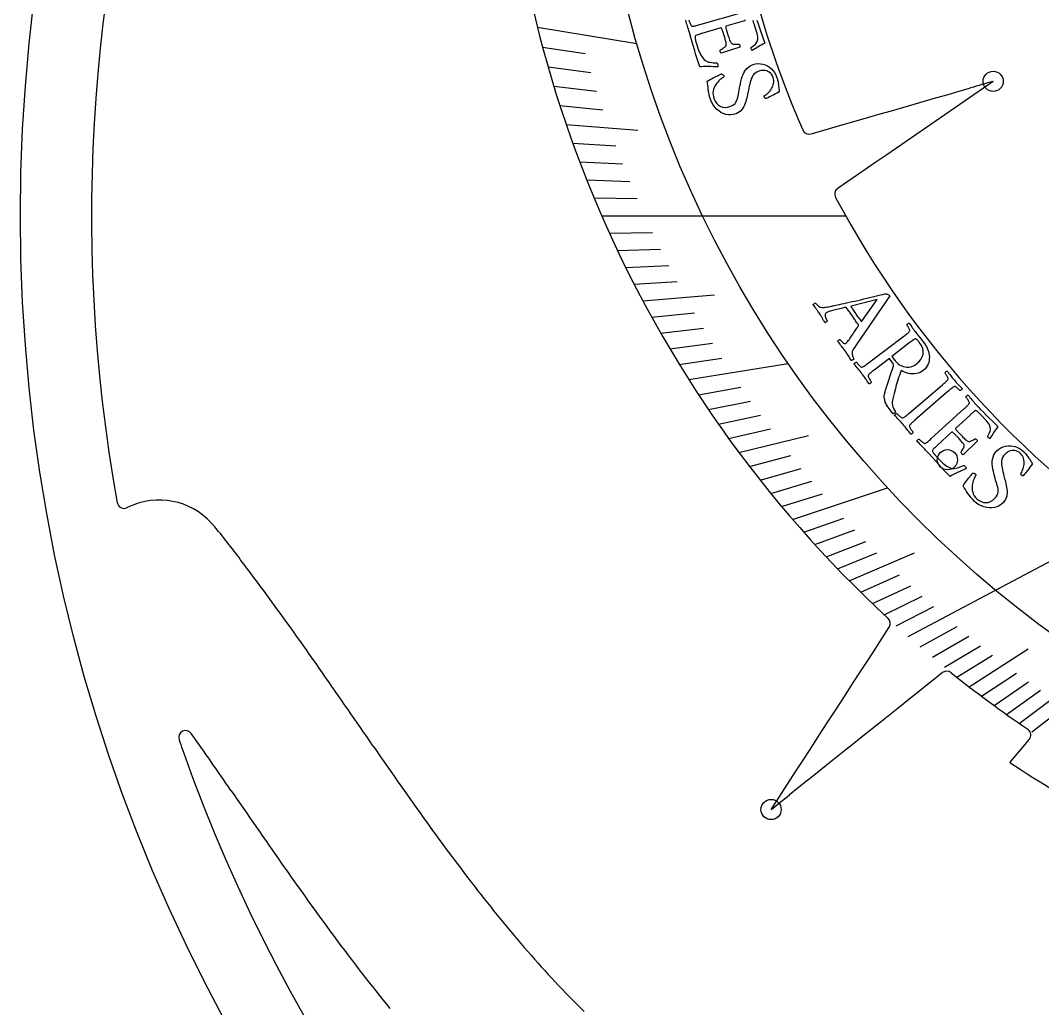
# Model space of a CAD drawing. Header units: millimetres. Extents: x -61 to 61, y -61 to 61.
# Drawn here: x -60.75 to -23.85, y -28.62 to 7.05 of the extents above; entities that cross this region are included whole.
import ezdxf

# ---------------------------------------------------------------- set-up
doc = ezdxf.new("R2010")
doc.units = ezdxf.units.MM
for name, color, linetype in [('CUT_INNER', 6, 'Continuous'), ('CUT_OUTER', 1, 'Continuous'), ('ENGRAVE', 7, 'Continuous'), ('ENGRAVE_FINE', 8, 'Continuous'), ('TEXT', 5, 'Continuous')]:
    doc.layers.add(name, color=color, linetype=linetype)

msp = doc.modelspace()

# ---------------------------------------------------------------- linework, layer by layer
at = {"layer": 'CUT_INNER'}
for points in [[(-25.6293, 4.8479), (-25.633, 4.8451), (-25.9776, 4.6079), (-26.3272, 4.3672), (-26.6769, 4.1265), (-27.0265, 3.8858), (-27.3761, 3.6452), (-27.7258, 3.4045), (-28.0754, 3.1638), (-28.425, 2.9231), (-28.7747, 2.6825), (-29.1243, 2.4418), (-29.4739, 2.2011), (-29.8236, 1.9604), (-30.1732, 1.7198), (-30.5228, 1.4791), (-30.8725, 1.2384), (-31.2221, 0.9977), (-31.2405, 0.985)], [(-32.201, 2.9535), (-32.1536, 2.9672), (-31.7457, 3.0848), (-31.3379, 3.2024), (-30.1143, 3.5551), (-29.7065, 3.6727), (-29.2986, 3.7903), (-28.4829, 4.0255), (-28.0751, 4.143), (-27.6672, 4.2606), (-27.2594, 4.3782), (-26.8515, 4.4958), (-26.4437, 4.6134)], [(-56.8981, -10.5369), (-56.8981, -10.5369)], [(-33.6466, -21.4326), (-33.6443, -21.4285), (-33.4167, -21.0775), (-33.1858, -20.7213), (-32.7239, -20.009), (-32.493, -19.6529), (-32.2621, -19.2967), (-32.0312, -18.9406), (-31.8003, -18.5844), (-31.5694, -18.2283), (-31.3384, -17.8721), (-31.1075, -17.5159), (-30.8766, -17.1598), (-30.6457, -16.8036), (-30.4148, -16.4475), (-30.1839, -16.0913), (-29.953, -15.7352), (-29.722, -15.379), (-29.4911, -15.0229), (-29.3806, -14.8523)], [(-27.4544, -16.4928), (-27.6751, -16.6688), (-28.0069, -16.9335), (-28.3387, -17.1982), (-28.6705, -17.463), (-29.0023, -17.7277), (-29.6659, -18.2571), (-29.9977, -18.5218), (-30.3295, -18.7865), (-30.6613, -19.0512), (-30.9931, -19.3159), (-31.6568, -19.8454), (-31.9886, -20.1101), (-32.3204, -20.3748), (-32.6522, -20.6395), (-32.984, -20.9042)], [(-25.0243, -19.7337), (-25.0208, -19.7292), (-24.7509, -19.4094), (-24.4772, -19.085), (-24.3249, -18.9046)]]:
    msp.add_lwpolyline(points, dxfattribs=at)
for centre, radius, start, end in [((-0.0014, 0.0004), 58.1816, 132.98636, 190.254717), ((-0.002, 17.3588), 43.3881, 179.41708, 227.30962), ((-0.0104, 17.3572), 35.4821, 186.26924, 203.70368), ((192.0218, -752.3748), 787.8822, 106.0364146, 106.0980474), ((-32.2702, 3.1937), 0.25, 203.73047, 286.08261), ((-31.0988, 0.7791), 0.25, 124.54239, 207.94922), ((-0.0019, 17.3579), 35.4901, 208.06275, 237.25578), ((-55.7424, -12.8293), 2.567, 38.11582, 110.92551), ((-57.0079, -10.3124), 0.2498, 190.35321, 296.06654), ((-55.7264, -12.8701), 2.6108, 110.93235, 116.66384), ((-73.6137, -27.8055), 25.8825, 36.24626, 39.77998), ((-113.5144, -58.9702), 76.5036, 36.135032, 37.401356), ((-164.9918, -96.5449), 140.2357, 34.805528, 36.13124), ((-29.5903, -14.7163), 0.25, 327.04239, 47.28516), ((-844.4534, -568.8698), 967.7373, 34.6153941, 34.8050203), ((-27.2985, -16.6882), 0.25, 51.15933, 128.58261), ((-0.0874, 17.2423), 43.2439, 231.27217, 235.83034), ((-54.7869, -18.8319), 0.25, 35.13729, 198.80859), ((-208.8095, -127.7878), 188.9147, 34.516601, 35.27549), ((-24.5159, -18.7434), 0.25, 319.83261, 55.72266), ((-24.8777, -8.6443), 31.8466, 198.80969, 199.48206), ((108.6074, 88.9753), 190.315, 214.614024, 215.564589), ((-0.0001, -0.0001), 58.1829, 199.336595, 331.096772), ((-2.2823, 14.3693), 40.9904, 236.30213, 241.82287), ((346.417, 254.5763), 485.2357, 214.568225, 214.947144), ((-524.5066, 594.8586), 787.8822, 308.5364146, 308.5980474), ((22.2903, 27.2537), 84.2009, 215.561646, 217.67038), ((49.3981, 47.0098), 122.8767, 214.947266, 216.463538), ((-2.4007, 8.1873), 53.0051, 217.66748, 220.94675), ((7.3804, 15.9591), 70.6309, 216.46313, 219.130976), ((-13.4634, -1.4102), 38.3595, 220.94814, 225.39587)]:
    msp.add_arc(centre, radius, start, end, dxfattribs=at)
at = {"layer": 'CUT_OUTER'}
msp.add_circle((0, 0), 60.75, dxfattribs=at)
at = {"layer": 'ENGRAVE'}
for points in [[(-42.086, 6.8011), (-38.4941, 6.2206)], [(-39.7663, 0), (-30.9577, 0)], [(-36.6182, -5.9175), (-33.0262, -5.337)], [(-32.8703, -10.9646), (-29.4453, -9.8221)], [(-28.6979, -15.1849), (-21.1123, -11.1711)], [(-24.2313, -18.6343), (-21.4458, -16.4922)]]:
    msp.add_lwpolyline(points, dxfattribs=at)
for centre, radius in [((0, 17.3597), 40.0734), ((-25.628, 4.8486), 0.3645), ((-27.2813, -8.807), 0.3645), ((-33.6476, -21.4336), 0.3645)]:
    msp.add_circle(centre, radius, dxfattribs=at)
at = {"layer": 'ENGRAVE_FINE'}
for points in [[(-41.899, 6.0819), (-40.3622, 5.8588)], [(-41.7013, 5.3712), (-40.1604, 5.1728)], [(-41.493, 4.6692), (-39.9485, 4.4954)], [(-41.2746, 3.9758), (-39.727, 3.8267)], [(-41.0462, 3.2912), (-38.4567, 3.0835)], [(-40.8083, 2.6153), (-39.256, 2.5158)], [(-40.5611, 1.9482), (-39.0071, 1.8735)], [(-40.3048, 1.2899), (-38.7497, 1.2402)], [(-40.0398, 0.6405), (-38.4839, 0.6156)], [(-39.4846, -0.6316), (-37.9287, -0.6068)], [(-39.1948, -1.2544), (-37.6396, -1.2046)], [(-38.8973, -1.8683), (-37.3434, -1.7936)], [(-38.5924, -2.4732), (-37.0401, -2.3738)], [(-38.2802, -3.0694), (-35.6906, -2.8617)], [(-37.9609, -3.6566), (-36.4134, -3.5075)], [(-37.6349, -4.235), (-36.0904, -4.0612)], [(-37.3023, -4.8046), (-35.7614, -4.6062)], [(-36.9633, -5.3654), (-35.4264, -5.1424)], [(-36.2671, -6.4608), (-34.7397, -6.1887)], [(-35.9102, -6.9954), (-34.3883, -6.699)], [(-35.5478, -7.5214), (-34.0318, -7.2007)], [(-35.18, -8.0388), (-33.6704, -7.6938)], [(-34.8071, -8.5476), (-32.297, -7.9312)], [(-34.4291, -9.0478), (-32.9336, -8.6548)], [(-34.0462, -9.5396), (-32.5585, -9.1228)], [(-33.6587, -10.023), (-32.1792, -9.5824)], [(-33.2667, -10.4979), (-31.7958, -10.0338)], [(-32.4697, -11.4229), (-31.0175, -10.9121)], [(-32.065, -11.8731), (-30.6228, -11.3391)], [(-31.6564, -12.315), (-30.2247, -11.7581)], [(-31.244, -12.7489), (-29.8232, -12.1691)], [(-30.828, -13.1747), (-28.4744, -12.1689)], [(-30.4085, -13.5925), (-29.0108, -12.9677)], [(-29.9856, -14.0024), (-28.6, -13.3553)], [(-29.5595, -14.4044), (-28.1865, -13.7353)], [(-29.1302, -14.7985), (-27.7702, -14.1076)], [(-28.2626, -15.5636), (-26.9299, -14.8297)], [(-27.8246, -15.9346), (-26.5061, -15.1795)], [(-27.3839, -16.298), (-26.08, -15.522)], [(-26.9405, -16.6539), (-25.6518, -15.8572)], [(-26.4947, -17.0023), (-24.3692, -15.6383)], [(-26.0465, -17.3433), (-24.7889, -16.506)], [(-25.5959, -17.677), (-24.3546, -16.8197)], [(-25.1431, -18.0033), (-23.9184, -17.1263)], [(-24.6882, -18.3224), (-23.4804, -17.426)]]:
    msp.add_lwpolyline(points, dxfattribs=at)
at = {"layer": 'TEXT'}
for points in [[(-34.57, 7.0488), (-34.5821, 7.0452), (-34.5929, 7.0419), (-34.6023, 7.0391), (-34.6103, 7.0368), (-35.2768, 6.838), (-35.2825, 6.8331), (-35.2852, 6.8227), (-35.2847, 6.8069), (-35.2811, 6.7857), (-35.2754, 6.7611), (-35.2689, 6.7353), (-35.2615, 6.7083), (-35.2533, 6.6802), (-35.1972, 6.4967), (-35.1783, 6.4375), (-35.1606, 6.3855), (-35.1442, 6.3408), (-35.1289, 6.3033), (-35.1138, 6.2722), (-35.0979, 6.2466), (-35.0813, 6.2264), (-35.0638, 6.2116), (-35.0446, 6.2009), (-35.0228, 6.1931), (-34.9984, 6.1881), (-34.9714, 6.1859), (-34.9407, 6.1856), (-34.9053, 6.1864), (-34.8653, 6.1882), (-34.8205, 6.191), (-34.808, 6.1901), (-34.7969, 6.1829), (-34.7872, 6.1693), (-34.7791, 6.1494), (-34.7738, 6.1293), (-34.7719, 6.1116), (-34.7732, 6.0962), (-34.7777, 6.0832), (-35.4466, 5.8663), (-35.4559, 5.8733), (-35.4645, 5.8845), (-35.4725, 5.8999), (-35.4799, 5.9195), (-35.4846, 5.9398), (-35.4849, 5.9569), (-35.4806, 5.971), (-35.4719, 5.9821), (-35.4283, 6.0094), (-35.3915, 6.0333), (-35.3613, 6.0537), (-35.3378, 6.0708), (-35.3194, 6.0854), (-35.3045, 6.0983), (-35.293, 6.1097), (-35.2851, 6.1194), (-35.2794, 6.1285), (-35.2745, 6.1381), (-35.2706, 6.1482), (-35.2675, 6.1587), (-35.2646, 6.1728), (-35.2646, 6.1923), (-35.2677, 6.2173), (-35.2737, 6.2479), (-35.2816, 6.2819), (-35.2905, 6.3173), (-35.3002, 6.3542), (-35.3109, 6.3925), (-35.322, 6.4309), (-35.3328, 6.4682), (-35.3436, 6.5043), (-35.3541, 6.5392), (-35.3617, 6.5634), (-35.3699, 6.5891), (-35.3788, 6.6164), (-35.3884, 6.6451), (-35.3982, 6.6736), (-35.4079, 6.6999), (-35.4174, 6.724), (-35.4267, 6.746), (-35.436, 6.7639), (-35.4452, 6.7759), (-35.4544, 6.782), (-35.4635, 6.7823), (-36.1446, 6.5791), (-36.1488, 6.5779), (-36.1538, 6.5764), (-36.1597, 6.5746), (-36.1666, 6.5726), (-36.194, 6.5643), (-36.2251, 6.5546), (-36.2597, 6.5437), (-36.2979, 6.5314), (-36.3333, 6.5189), (-36.3595, 6.5074), (-36.3766, 6.4969), (-36.3844, 6.4874), (-36.3901, 6.4643), (-36.3927, 6.4399), (-36.392, 6.4141), (-36.3882, 6.387), (-36.3813, 6.3555), (-36.3714, 6.3166), (-36.3584, 6.2702), (-36.3423, 6.2164), (-36.2885, 6.0421), (-36.2667, 5.978), (-36.2417, 5.9155), (-36.2136, 5.8544), (-36.1823, 5.7949), (-36.1492, 5.7399), (-36.1152, 5.6923), (-36.0806, 5.6521), (-36.0454, 5.6193), (-36.004, 5.5885), (-35.9585, 5.5642), (-35.9088, 5.5465), (-35.855, 5.5353), (-35.7981, 5.528), (-35.7394, 5.5219), (-35.6787, 5.5169), (-35.6162, 5.5132), (-35.6047, 5.5105), (-35.5944, 5.5023), (-35.5854, 5.4886), (-35.5775, 5.4696), (-35.5688, 5.4392), (-35.5647, 5.4133), (-35.565, 5.3919), (-35.57, 5.3751), (-35.6523, 5.3764), (-35.7373, 5.3781), (-35.8249, 5.3804), (-35.9152, 5.3832), (-36.0031, 5.3846), (-36.0833, 5.3829), (-36.1559, 5.3779), (-36.2208, 5.3696), (-36.2683, 5.5157), (-36.3142, 5.6618), (-36.3584, 5.8079), (-36.401, 5.954), (-36.4444, 6.1047), (-36.4909, 6.2645), (-36.5404, 6.4337), (-36.5928, 6.6121), (-36.6112, 6.6739), (-36.6293, 6.7322), (-36.6471, 6.7871), (-36.6645, 6.8386), (-36.6815, 6.8889), (-36.698, 6.9404), (-36.7141, 6.993), (-36.7296, 7.0468), (-36.7227, 7.0557)], [(-36.6224, 7.0623), (-36.6162, 7.0444), (-36.6081, 7.022), (-36.5979, 6.9951), (-36.5861, 6.9665), (-36.5735, 6.9389), (-36.5598, 6.9124), (-36.5452, 6.887), (-36.5308, 6.8652), (-36.5177, 6.8499), (-36.5059, 6.8411), (-36.4955, 6.8387), (-36.47, 6.8388), (-36.4417, 6.8416), (-36.4107, 6.8469), (-36.3769, 6.8548), (-36.3411, 6.8642), (-36.304, 6.8743), (-36.2656, 6.885), (-36.2258, 6.8964), (-34.6949, 7.3386)], [(-34.1618, 7.0546), (-34.1172, 6.9201), (-34.0688, 6.7802), (-34.0192, 6.6383), (-33.9709, 6.4979), (-33.9239, 6.3591), (-33.8783, 6.2217), (-33.941, 6.1908), (-34.0006, 6.1594), (-34.057, 6.1276), (-34.1102, 6.0953), (-34.1624, 6.0628), (-34.2156, 6.0305), (-34.2698, 5.9982), (-34.3251, 5.966), (-34.3364, 5.9737), (-34.3465, 5.9852), (-34.3553, 6.0005), (-34.3629, 6.0196), (-34.368, 6.0403), (-34.3681, 6.0568), (-34.3634, 6.0691), (-34.3537, 6.0771), (-34.2664, 6.1399), (-34.2005, 6.2018), (-34.1558, 6.2629), (-34.1325, 6.3232), (-34.124, 6.3841), (-34.1241, 6.447), (-34.1328, 6.5119), (-34.15, 6.5789), (-34.2412, 6.8721), (-34.2451, 6.8848), (-34.2507, 6.9017), (-34.2578, 6.923), (-34.2665, 6.9485), (-34.2761, 6.9757), (-34.2861, 7.0018), (-34.2965, 7.0268), (-34.3073, 7.0508)]]:
    msp.add_lwpolyline(points, dxfattribs=at)
for points in [[(-33.4465, 5.0074), (-33.4285, 4.9565), (-33.4137, 4.9094), (-33.4021, 4.8663), (-33.3936, 4.827), (-33.3872, 4.7893), (-33.3818, 4.7507), (-33.3772, 4.7113), (-33.3735, 4.671), (-33.3699, 4.6279), (-33.3654, 4.58), (-33.3599, 4.5272), (-33.3536, 4.4697), (-33.4181, 4.4336), (-33.4842, 4.3981), (-33.5517, 4.3632), (-33.6208, 4.3289), (-33.6863, 4.2972), (-33.743, 4.2701), (-33.791, 4.2477), (-33.8303, 4.2298), (-33.8388, 4.2268), (-33.8476, 4.2281), (-33.8568, 4.2337), (-33.8664, 4.2436), (-33.8754, 4.2553), (-33.8828, 4.2661), (-33.8886, 4.2761), (-33.8927, 4.2852), (-33.8963, 4.297), (-33.8975, 4.3082), (-33.8965, 4.3188), (-33.8931, 4.3287), (-33.8617, 4.3468), (-33.8289, 4.3693), (-33.7947, 4.3963), (-33.7592, 4.4277), (-33.724, 4.4627), (-33.6909, 4.5006), (-33.66, 4.5414), (-33.631, 4.5849), (-33.6054, 4.6307), (-33.5841, 4.6782), (-33.5673, 4.7274), (-33.5549, 4.7782), (-33.5484, 4.8301), (-33.5494, 4.8823), (-33.5578, 4.9348), (-33.5737, 4.9877), (-33.6013, 5.0513), (-33.6339, 5.1048), (-33.6713, 5.1483), (-33.7137, 5.1819), (-33.7593, 5.207), (-33.8065, 5.2254), (-33.8553, 5.2369), (-33.9056, 5.2415), (-33.9558, 5.2407), (-34.004, 5.2357), (-34.0502, 5.2266), (-34.0944, 5.2133), (-34.1601, 5.1849), (-34.2167, 5.1495), (-34.2642, 5.1073), (-34.3027, 5.0581), (-34.3343, 5.0035), (-34.3614, 4.9449), (-34.384, 4.8824), (-34.402, 4.816), (-34.4179, 4.7473), (-34.434, 4.6782), (-34.4503, 4.6086), (-34.4668, 4.5386), (-34.4782, 4.485), (-34.49, 4.4286), (-34.5023, 4.3695), (-34.5149, 4.3076), (-34.5288, 4.2444), (-34.5446, 4.1814), (-34.5625, 4.1184), (-34.5824, 4.0556), (-34.6055, 3.9945), (-34.6332, 3.9365), (-34.6653, 3.8818), (-34.7021, 3.8303), (-34.7442, 3.7835), (-34.7925, 3.7428), (-34.8471, 3.7084), (-34.908, 3.6802), (-35.0021, 3.6509), (-35.0958, 3.637), (-35.1891, 3.6387), (-35.2821, 3.656), (-35.3724, 3.6866), (-35.4575, 3.7283), (-35.5376, 3.781), (-35.6125, 3.8448), (-35.6801, 3.9173), (-35.7385, 3.9964), (-35.7876, 4.082), (-35.8273, 4.1739), (-35.8574, 4.2637), (-35.8817, 4.3537), (-35.9004, 4.4439), (-35.9132, 4.5343), (-35.9232, 4.6223), (-35.9333, 4.7053), (-35.9435, 4.7832), (-35.9537, 4.8562), (-35.9042, 4.8854), (-35.8526, 4.9144), (-35.799, 4.9434), (-35.7433, 4.9723), (-35.6882, 5.0001), (-35.6364, 5.0257), (-35.5879, 5.0491), (-35.5426, 5.0703), (-35.5032, 5.0884), (-35.4719, 5.1024), (-35.4487, 5.1123), (-35.4338, 5.1181), (-35.4219, 5.1117), (-35.4104, 5.1044), (-35.3993, 5.0962), (-35.3887, 5.0871), (-35.3791, 5.0772), (-35.3709, 5.0665), (-35.3643, 5.055), (-35.3591, 5.0427), (-35.3561, 5.0274), (-35.3581, 5.0137), (-35.3654, 5.0018), (-35.3778, 4.9917), (-35.403, 4.9751), (-35.4319, 4.954), (-35.4645, 4.9282), (-35.5008, 4.8978), (-35.5385, 4.8629), (-35.5754, 4.8236), (-35.6116, 4.78), (-35.6469, 4.7319), (-35.679, 4.6798), (-35.7053, 4.624), (-35.726, 4.5644), (-35.741, 4.5011), (-35.7479, 4.4341), (-35.7444, 4.3632), (-35.7306, 4.2885), (-35.7062, 4.2102), (-35.6685, 4.1299), (-35.6186, 4.0604), (-35.5565, 4.0018), (-35.4823, 3.9542), (-35.3993, 3.9223), (-35.311, 3.9107), (-35.2173, 3.9194), (-35.1182, 3.9482), (-35.0506, 3.9787), (-34.9942, 4.0145), (-34.949, 4.0553), (-34.9149, 4.1013), (-34.8885, 4.1518), (-34.8667, 4.2061), (-34.8493, 4.2642), (-34.8363, 4.3262), (-34.8253, 4.3912), (-34.8141, 4.4584), (-34.8026, 4.5279), (-34.7909, 4.5997), (-34.7746, 4.6807), (-34.7565, 4.7635), (-34.7367, 4.848), (-34.715, 4.9343), (-34.6891, 5.0192), (-34.6569, 5.1001), (-34.6182, 5.1767), (-34.5731, 5.2492), (-34.5198, 5.3146), (-34.4564, 5.37), (-34.383, 5.4155), (-34.2995, 5.4511), (-34.2066, 5.4766), (-34.1157, 5.4881), (-34.0267, 5.4856), (-33.9396, 5.4692), (-33.8562, 5.441), (-33.7781, 5.4032), (-33.7053, 5.3557), (-33.6378, 5.2985), (-33.5773, 5.2338), (-33.5252, 5.1638), (-33.4816, 5.0883), (-33.4465, 5.0074)], [(-31.4618, -3.2638), (-31.4556, -3.2625), (-31.4372, -3.2586), (-31.4065, -3.252), (-31.3635, -3.2429), (-31.3101, -3.2314), (-31.2479, -3.2178), (-31.1772, -3.2021), (-31.0977, -3.1844), (-31.0115, -3.1651), (-30.9204, -3.145), (-30.8245, -3.124), (-30.7236, -3.1021), (-30.6196, -3.0793), (-30.5145, -3.0557), (-30.4081, -3.0313), (-30.3004, -3.0061), (-30.1933, -2.9807), (-30.0884, -2.9557), (-29.9858, -2.9312), (-29.8854, -2.9071), (-29.7892, -2.8839), (-29.6989, -2.862), (-29.6146, -2.8416), (-29.5362, -2.8225), (-29.5179, -2.8214), (-29.4963, -2.8234), (-29.4714, -2.8284), (-29.4434, -2.8364), (-29.4165, -2.846), (-29.3953, -2.8558), (-29.3796, -2.8659), (-29.3696, -2.8763), (-29.3678, -2.879), (-29.3666, -2.8814), (-29.366, -2.8833), (-29.366, -2.8848), (-29.3662, -2.8865), (-29.3661, -2.8888), (-29.3659, -2.8919), (-29.3655, -2.8956), (-30.5666, -4.6537), (-30.6244, -4.7419), (-30.6672, -4.8083), (-30.6952, -4.8527), (-30.7084, -4.8751), (-30.7179, -4.8967), (-30.7234, -4.9212), (-30.7251, -4.9486), (-30.7228, -4.9789), (-30.7178, -5.01), (-30.711, -5.0399), (-30.7024, -5.0684), (-30.692, -5.0957), (-30.6816, -5.1199), (-30.6729, -5.1389), (-30.6658, -5.1528), (-30.6603, -5.1616), (-30.6652, -5.1733), (-30.6736, -5.1846), (-30.6856, -5.1955), (-30.7012, -5.2061), (-30.7168, -5.2152), (-30.7293, -5.2219), (-30.7384, -5.2262), (-30.7443, -5.2281), (-30.7738, -5.1815), (-30.8018, -5.1374), (-30.8281, -5.0958), (-30.8529, -5.0567), (-30.8785, -5.0172), (-30.9071, -4.9745), (-30.9389, -4.9287), (-30.9737, -4.8797), (-31.0109, -4.8284), (-31.0454, -4.782), (-31.0771, -4.7405), (-31.1061, -4.704), (-31.1355, -4.6677), (-31.1683, -4.6269), (-31.2044, -4.5816), (-31.2438, -4.5319), (-31.2402, -4.5212), (-31.233, -4.5106), (-31.2222, -4.5002), (-31.2078, -4.49), (-31.1923, -4.4814), (-31.1782, -4.4758), (-31.1654, -4.4732), (-31.154, -4.4736), (-31.1419, -4.4895), (-31.1256, -4.5083), (-31.1051, -4.5301), (-31.0805, -4.5549), (-31.055, -4.5785), (-31.0318, -4.5965), (-31.011, -4.6092), (-30.9926, -4.6163), (-30.9813, -4.6166), (-30.9687, -4.6137), (-30.955, -4.6075), (-30.94, -4.598), (-30.9244, -4.5851), (-30.9058, -4.5661), (-30.8842, -4.5411), (-30.8595, -4.5101), (-30.8326, -4.4747), (-30.8046, -4.4364), (-30.7753, -4.3952), (-30.7449, -4.3512), (-30.7141, -4.3059), (-30.6839, -4.2612), (-30.6542, -4.2168), (-30.625, -4.173), (-30.5974, -4.1312), (-30.5723, -4.0934), (-30.5498, -4.0594), (-30.5298, -4.0292), (-30.5134, -4.0045), (-30.5017, -3.9869), (-30.4947, -3.9763), (-30.4923, -3.9728), (-30.4922, -3.9722), (-30.4919, -3.9702), (-30.4913, -3.9669), (-30.4904, -3.9622), (-30.4899, -3.9572), (-30.4901, -3.9527), (-30.4911, -3.9488), (-30.4929, -3.9454), (-30.5087, -3.9197), (-30.5269, -3.8916), (-30.5473, -3.861), (-30.57, -3.8279), (-30.5934, -3.7941), (-30.6159, -3.7615), (-30.6376, -3.73), (-30.6584, -3.6997), (-30.6638, -3.6919), (-30.6692, -3.6841), (-30.6745, -3.6762), (-30.6799, -3.6684), (-30.6851, -3.6608), (-30.6901, -3.6535), (-30.6948, -3.6467), (-30.6992, -3.6402), (-30.7302, -3.595), (-30.759, -3.5534), (-30.7855, -3.5154), (-30.8097, -3.4811), (-30.8347, -3.4465), (-30.8635, -3.4074), (-30.8959, -3.364), (-30.9321, -3.3163), (-30.9336, -3.3147), (-30.9359, -3.3131), (-30.9391, -3.3115), (-30.9432, -3.31), (-30.9471, -3.3086), (-30.9499, -3.3076), (-30.9516, -3.307), (-30.9522, -3.3068), (-30.9572, -3.308), (-30.972, -3.3115), (-30.9969, -3.3174), (-31.0316, -3.3255), (-31.0732, -3.3352), (-31.1186, -3.3457), (-31.1678, -3.3569), (-31.2208, -3.3688), (-31.2747, -3.3812), (-31.3265, -3.3936), (-31.3763, -3.4059), (-31.424, -3.4184), (-31.471, -3.4305), (-31.513, -3.4431), (-31.5502, -3.4562), (-31.5824, -3.4698), (-31.6104, -3.4833), (-31.635, -3.4959), (-31.6562, -3.5076), (-31.6739, -3.5186), (-31.6884, -3.5327), (-31.6971, -3.5519), (-31.6998, -3.5762), (-31.6966, -3.6056), (-31.6893, -3.6371), (-31.6799, -3.6679), (-31.6685, -3.6978), (-31.6549, -3.727), (-31.6416, -3.753), (-31.6309, -3.7734), (-31.6227, -3.7882), (-31.6171, -3.7975), (-31.6199, -3.8037), (-31.6264, -3.8119), (-31.6365, -3.8219), (-31.6503, -3.8337), (-31.6652, -3.8452), (-31.6787, -3.8539), (-31.6909, -3.86), (-31.7017, -3.8634), (-31.7199, -3.8327), (-31.7366, -3.8042), (-31.7518, -3.778), (-31.7655, -3.7539), (-31.7785, -3.731), (-31.7914, -3.708), (-31.8043, -3.685), (-31.8172, -3.662), (-31.8315, -3.6375), (-31.8484, -3.6097), (-31.8679, -3.5787), (-31.89, -3.5445), (-31.9128, -3.5102), (-31.934, -3.479), (-31.9537, -3.4509), (-31.972, -3.426), (-31.9895, -3.4025), (-32.007, -3.379), (-32.0245, -3.3556), (-32.0419, -3.3321), (-32.0604, -3.3069), (-32.081, -3.2785), (-32.1037, -3.2468), (-32.1284, -3.2117), (-32.1253, -3.2057), (-32.1183, -3.1983), (-32.1073, -3.1895), (-32.0924, -3.1794), (-32.0763, -3.1697), (-32.0619, -3.1622), (-32.0493, -3.157), (-32.0383, -3.154), (-32.0263, -3.1707), (-32.0092, -3.1913), (-31.9871, -3.2159), (-31.9598, -3.2444), (-31.9307, -3.2711), (-31.9033, -3.2905), (-31.8774, -3.3025), (-31.8532, -3.3071), (-31.8066, -3.3102), (-31.7595, -3.3103), (-31.7117, -3.3073), (-31.6633, -3.3012), (-31.6142, -3.2932), (-31.5642, -3.2843), (-31.5134, -3.2745), (-31.4618, -3.2638)], [(-29.8139, -3.0257), (-30.7533, -3.2604), (-30.7537, -3.2608), (-30.7547, -3.2619), (-30.7563, -3.2637), (-30.7586, -3.2663), (-30.7608, -3.269), (-30.7621, -3.2714), (-30.7624, -3.2735), (-30.7618, -3.2752), (-30.7423, -3.3075), (-30.7205, -3.3426), (-30.6966, -3.3805), (-30.6704, -3.4211), (-30.6443, -3.461), (-30.6208, -3.4966), (-30.5999, -3.528), (-30.5815, -3.5551), (-30.5573, -3.59), (-30.5339, -3.6228), (-30.5113, -3.6536), (-30.4895, -3.6823), (-30.4675, -3.7107), (-30.4446, -3.7404), (-30.4208, -3.7715), (-30.3959, -3.8038), (-30.3935, -3.8063), (-30.3904, -3.8075), (-30.3868, -3.8075), (-30.3827, -3.8061), (-30.3788, -3.8044), (-30.376, -3.8032), (-30.3743, -3.8025), (-30.3738, -3.8022)], [(-28.1048, -4.6176), (-28.0696, -4.6669), (-28.0378, -4.7201), (-28.0094, -4.7772), (-27.9845, -4.8383), (-27.9639, -4.9019), (-27.9484, -4.9665), (-27.9382, -5.0321), (-27.933, -5.0988), (-27.934, -5.1655), (-27.9421, -5.2314), (-27.9572, -5.2963), (-27.9795, -5.3604), (-28.0099, -5.4225), (-28.0493, -5.4813), (-28.0978, -5.5369), (-28.1554, -5.5893), (-28.2098, -5.6277), (-28.2691, -5.6585), (-28.3334, -5.6816), (-28.4028, -5.6969), (-28.4749, -5.7051), (-28.5473, -5.7068), (-28.6199, -5.7019), (-28.6929, -5.6904), (-28.7638, -5.6731), (-28.8303, -5.6504), (-28.8922, -5.6225), (-28.9496, -5.5894), (-28.9824, -5.6775), (-29.013, -5.7629), (-29.0414, -5.8456), (-29.0677, -5.9256), (-29.0923, -6.0046), (-29.1161, -6.0842), (-29.1389, -6.1646), (-29.1608, -6.2456), (-29.1826, -6.3293), (-29.2051, -6.4176), (-29.2285, -6.5105), (-29.2525, -6.608), (-29.265, -6.6718), (-29.2712, -6.7328), (-29.271, -6.7908), (-29.2645, -6.8459), (-29.2504, -6.9008), (-29.2273, -6.9581), (-29.1953, -7.0178), (-29.1543, -7.0799), (-29.1574, -7.0907), (-29.1649, -7.1014), (-29.1768, -7.1121), (-29.1932, -7.1227), (-29.21, -7.132), (-29.2232, -7.1389), (-29.2328, -7.1435), (-29.2388, -7.1456), (-29.2968, -7.075), (-29.3482, -7.0093), (-29.393, -6.9486), (-29.4314, -6.893), (-29.4634, -6.8429), (-29.4894, -6.799), (-29.5094, -6.7611), (-29.5235, -6.7294), (-29.5302, -6.7073), (-29.5378, -6.6809), (-29.5461, -6.65), (-29.5551, -6.6148), (-29.5618, -6.5756), (-29.5632, -6.5327), (-29.5592, -6.4861), (-29.5498, -6.436), (-29.5439, -6.4132), (-29.5355, -6.3822), (-29.5244, -6.3429), (-29.5108, -6.2954), (-29.4948, -6.2412), (-29.4768, -6.1819), (-29.4569, -6.1173), (-29.4348, -6.0476), (-29.4113, -5.9741), (-29.3869, -5.8982), (-29.3615, -5.82), (-29.3351, -5.7394), (-29.3082, -5.6583), (-29.2812, -5.5784), (-29.2539, -5.4999), (-29.2265, -5.4227), (-29.222, -5.3958), (-29.2261, -5.3672), (-29.2387, -5.3369), (-29.2599, -5.3049), (-29.3775, -5.1523), (-29.9295, -5.5753), (-29.9341, -5.5788), (-29.9386, -5.5823), (-29.9432, -5.5858), (-29.9477, -5.5893), (-29.9523, -5.5927), (-29.9568, -5.5962), (-29.9614, -5.5997), (-29.9659, -5.6032), (-29.994, -5.6249), (-30.0206, -5.6457), (-30.0457, -5.6657), (-30.0694, -5.6849), (-30.0909, -5.7034), (-30.1096, -5.7212), (-30.1254, -5.7384), (-30.1385, -5.755), (-30.1417, -5.766), (-30.1411, -5.7814), (-30.1365, -5.8011), (-30.1279, -5.8252), (-30.1166, -5.8514), (-30.1038, -5.8776), (-30.0894, -5.9039), (-30.0734, -5.9302), (-30.0578, -5.9544), (-30.0447, -5.9743), (-30.0339, -5.9899), (-30.0255, -6.0012), (-30.0295, -6.0109), (-30.0365, -6.0214), (-30.0464, -6.0327), (-30.0594, -6.0448), (-30.0734, -6.0556), (-30.0865, -6.0628), (-30.0987, -6.0666), (-30.11, -6.0669), (-30.1425, -6.019), (-30.1744, -5.9721), (-30.2057, -5.9263), (-30.2364, -5.8816), (-30.2672, -5.8373), (-30.299, -5.7928), (-30.3317, -5.7482), (-30.3654, -5.7033), (-30.3988, -5.6599), (-30.4329, -5.6165), (-30.4679, -5.5731), (-30.5037, -5.5296), (-30.5401, -5.4861), (-30.5769, -5.4422), (-30.6141, -5.398), (-30.6518, -5.3534), (-30.6485, -5.3427), (-30.6415, -5.3319), (-30.631, -5.3213), (-30.6169, -5.3107), (-30.6017, -5.3014), (-30.5882, -5.2948), (-30.5762, -5.2909), (-30.5658, -5.2897), (-30.5571, -5.3008), (-30.545, -5.3154), (-30.5293, -5.3334), (-30.5102, -5.3549), (-30.4891, -5.3775), (-30.4675, -5.3987), (-30.4453, -5.4186), (-30.4225, -5.4372), (-30.4013, -5.4524), (-30.3836, -5.462), (-30.3695, -5.4661), (-30.3589, -5.4647), (-30.3351, -5.4554), (-30.3097, -5.4428), (-30.2825, -5.4268), (-30.2538, -5.4074), (-30.2237, -5.3858), (-30.1926, -5.3632), (-30.1605, -5.3395), (-30.1274, -5.3147), (-28.8565, -4.3535), (-28.8234, -4.3285), (-28.7915, -4.304), (-28.7606, -4.2801), (-28.7308, -4.2567), (-28.7035, -4.234), (-28.68, -4.2122), (-28.6604, -4.1912), (-28.6445, -4.1712), (-28.6389, -4.1608), (-28.6381, -4.1463), (-28.6422, -4.1278), (-28.6511, -4.1052), (-28.6628, -4.0806), (-28.6753, -4.056), (-28.6887, -4.0315), (-28.7029, -4.0071), (-28.7165, -3.9846), (-28.728, -3.966), (-28.7376, -3.9514), (-28.7451, -3.9406), (-28.7407, -3.9313), (-28.7334, -3.9211), (-28.723, -3.9102), (-28.7097, -3.8985), (-28.6954, -3.8881), (-28.6823, -3.881), (-28.6702, -3.8773), (-28.6591, -3.8769), (-28.6284, -3.9217), (-28.5982, -3.9661), (-28.5686, -4.01), (-28.5394, -4.0534), (-28.5103, -4.0963), (-28.4807, -4.1386), (-28.4506, -4.1802), (-28.42, -4.2212), (-28.3872, -4.2639), (-28.3527, -4.3079), (-28.3165, -4.3532), (-28.2787, -4.3998), (-28.2388, -4.4488), (-28.1965, -4.5014), (-28.1519, -4.5577), (-28.1048, -4.6176)], [(-28.3943, -5.3482), (-28.3081, -5.269), (-28.2403, -5.1843), (-28.1909, -5.0941), (-28.1599, -4.9985), (-28.152, -4.898), (-28.1725, -4.793), (-28.2211, -4.6834), (-28.2977, -4.5689), (-28.3093, -4.5543), (-28.3239, -4.5366), (-28.3416, -4.5157), (-28.3622, -4.4917), (-28.3833, -4.4698), (-28.4024, -4.4551), (-28.4194, -4.4479), (-28.4344, -4.448), (-28.4543, -4.4551), (-28.4781, -4.4671), (-28.5056, -4.484), (-28.5369, -4.5058), (-28.5701, -4.5302), (-28.6033, -4.555), (-28.6366, -4.5801), (-28.67, -4.6055), (-29.2865, -5.0825), (-29.1669, -5.2377), (-29.1202, -5.291), (-29.0679, -5.3378), (-29.0099, -5.378), (-28.9463, -5.4117), (-28.8791, -5.4375), (-28.8103, -5.4544), (-28.7399, -5.4625), (-28.668, -5.4616), (-28.5963, -5.4506), (-28.5268, -5.4279), (-28.4595, -5.3938), (-28.3943, -5.3482)], [(-27.0288, -5.9399), (-26.9942, -5.9794), (-26.9595, -6.0179), (-26.9246, -6.0553), (-26.8896, -6.0917), (-26.8542, -6.128), (-26.8182, -6.1653), (-26.7816, -6.2036), (-26.7443, -6.2428), (-26.747, -6.2535), (-26.7532, -6.2646), (-26.7628, -6.276), (-26.776, -6.2878), (-26.7902, -6.2984), (-26.8031, -6.3062), (-26.8145, -6.3113), (-26.8246, -6.3136), (-26.8336, -6.3039), (-26.8462, -6.2913), (-26.8623, -6.2757), (-26.882, -6.2571), (-26.9034, -6.2376), (-26.9247, -6.2193), (-26.946, -6.202), (-26.9671, -6.186), (-26.987, -6.173), (-27.0044, -6.1651), (-27.0192, -6.1622), (-27.0315, -6.1645), (-27.0502, -6.1742), (-27.0704, -6.1867), (-27.0919, -6.202), (-27.1149, -6.22), (-27.139, -6.2399), (-27.1641, -6.261), (-27.1901, -6.2831), (-27.217, -6.3064), (-27.2213, -6.3101), (-27.2257, -6.3139), (-27.23, -6.3177), (-27.2343, -6.3214), (-27.2386, -6.3252), (-27.243, -6.3289), (-27.2473, -6.3327), (-27.2516, -6.3365), (-28.4541, -7.3821), (-28.4584, -7.3858), (-28.4628, -7.3896), (-28.4671, -7.3933), (-28.4714, -7.3971), (-28.4757, -7.4009), (-28.4801, -7.4046), (-28.4844, -7.4084), (-28.4887, -7.4122), (-28.5154, -7.4355), (-28.5407, -7.458), (-28.5645, -7.4795), (-28.5869, -7.5001), (-28.6073, -7.5199), (-28.6248, -7.5388), (-28.6396, -7.557), (-28.6516, -7.5743), (-28.6541, -7.5855), (-28.6525, -7.6008), (-28.6467, -7.6202), (-28.6367, -7.6437), (-28.6238, -7.6692), (-28.6094, -7.6946), (-28.5933, -7.7199), (-28.5758, -7.7452), (-28.5587, -7.7683), (-28.5444, -7.7874), (-28.5326, -7.8023), (-28.5236, -7.8131), (-28.527, -7.823), (-28.5333, -7.8339), (-28.5425, -7.8458), (-28.5547, -7.8587), (-28.568, -7.8703), (-28.5807, -7.8784), (-28.5926, -7.8829), (-28.6038, -7.8839), (-28.6393, -7.8381), (-28.674, -7.7933), (-28.7081, -7.7495), (-28.7415, -7.7067), (-28.775, -7.6644), (-28.8094, -7.622), (-28.8448, -7.5795), (-28.8812, -7.5368), (-28.9172, -7.4955), (-28.954, -7.4543), (-28.9916, -7.4131), (-29.03, -7.372), (-29.069, -7.3307), (-29.1085, -7.2892), (-29.1484, -7.2474), (-29.1887, -7.2053), (-29.186, -7.1943), (-29.1798, -7.1832), (-29.17, -7.1719), (-29.1565, -7.1604), (-29.142, -7.1502), (-29.1288, -7.1429), (-29.1171, -7.1382), (-29.1068, -7.1364), (-29.0975, -7.1469), (-29.0844, -7.1607), (-29.0677, -7.1777), (-29.0473, -7.198), (-29.0249, -7.2192), (-29.0019, -7.2391), (-28.9786, -7.2576), (-28.9547, -7.2747), (-28.9326, -7.2885), (-28.9144, -7.297), (-28.9, -7.3003), (-28.8895, -7.2982), (-28.8663, -7.2875), (-28.8417, -7.2733), (-28.8156, -7.2556), (-28.7881, -7.2345), (-28.7594, -7.2111), (-28.7298, -7.1866), (-28.6993, -7.1609), (-28.6678, -7.1342), (-27.4562, -6.0991), (-27.4248, -6.0721), (-27.3944, -6.0457), (-27.3651, -6.0199), (-27.3369, -5.9947), (-27.311, -5.9703), (-27.2889, -5.9471), (-27.2706, -5.925), (-27.256, -5.9039), (-27.251, -5.8932), (-27.2512, -5.8787), (-27.2563, -5.8605), (-27.2666, -5.8385), (-27.2799, -5.8146), (-27.2942, -5.7906), (-27.3094, -5.7665), (-27.3256, -5.7424), (-27.3411, -5.7202), (-27.3541, -5.7019), (-27.3648, -5.6876), (-27.373, -5.6772), (-27.3692, -5.6676), (-27.3625, -5.6571), (-27.3529, -5.6455), (-27.3403, -5.633), (-27.3267, -5.6217), (-27.314, -5.6139), (-27.3021, -5.6094), (-27.2912, -5.6083), (-27.2577, -5.6512), (-27.2246, -5.6939), (-27.1919, -5.7363), (-27.1596, -5.7785), (-27.1274, -5.8202), (-27.0948, -5.8609), (-27.062, -5.9009), (-27.0288, -5.9399)], [(-26.2631, -6.7997), (-26.1752, -6.8939), (-26.0815, -6.9915), (-25.982, -7.0924), (-25.8767, -7.1965), (-25.7695, -7.3018), (-25.6641, -7.4063), (-25.5605, -7.51), (-25.4589, -7.6131), (-25.5015, -7.6686), (-25.541, -7.7231), (-25.5775, -7.7766), (-25.611, -7.829), (-25.6434, -7.8812), (-25.6768, -7.9338), (-25.7111, -7.9867), (-25.7465, -8.04), (-25.76, -8.0381), (-25.7742, -8.0323), (-25.7889, -8.0225), (-25.8041, -8.0087), (-25.8178, -7.9923), (-25.8253, -7.9776), (-25.8264, -7.9645), (-25.8213, -7.953), (-25.7708, -7.8581), (-25.7391, -7.7734), (-25.726, -7.6989), (-25.7317, -7.6344), (-25.7511, -7.5761), (-25.779, -7.5197), (-25.8154, -7.4653), (-25.8605, -7.4129), (-26.072, -7.1902), (-26.0812, -7.1806), (-26.0936, -7.1679), (-26.1094, -7.152), (-26.1285, -7.1329), (-26.1491, -7.1128), (-26.1696, -7.0938), (-26.19, -7.0759), (-26.2103, -7.0592), (-26.2292, -7.0456), (-26.2454, -7.0369), (-26.259, -7.0333), (-26.2698, -7.0346), (-26.2882, -7.045), (-26.3079, -7.0581), (-26.329, -7.0741), (-26.3513, -7.0928), (-26.3745, -7.1132), (-26.3978, -7.134), (-26.4213, -7.1554), (-26.445, -7.1772), (-26.4543, -7.1858), (-26.4625, -7.1935), (-26.4697, -7.2001), (-26.4758, -7.2058), (-26.9857, -7.6789), (-26.9887, -7.6858), (-26.9865, -7.6963), (-26.9791, -7.7102), (-26.9664, -7.7277), (-26.9505, -7.7472), (-26.9333, -7.7675), (-26.9147, -7.7884), (-26.8948, -7.81), (-26.7634, -7.9497), (-26.7203, -7.9945), (-26.6814, -8.0333), (-26.6469, -8.0661), (-26.6166, -8.093), (-26.5893, -8.1142), (-26.5638, -8.1302), (-26.5399, -8.1409), (-26.5176, -8.1465), (-26.4957, -8.1475), (-26.4727, -8.1449), (-26.4486, -8.1386), (-26.4234, -8.1286), (-26.3958, -8.1153), (-26.3644, -8.099), (-26.3292, -8.0797), (-26.2904, -8.0574), (-26.2787, -8.0526), (-26.2656, -8.0541), (-26.2509, -8.062), (-26.2348, -8.0763), (-26.2212, -8.092), (-26.2116, -8.1071), (-26.206, -8.1214), (-26.2043, -8.1351), (-26.7083, -8.6254), (-26.7197, -8.6233), (-26.7324, -8.6171), (-26.7464, -8.6068), (-26.7617, -8.5924), (-26.7749, -8.5764), (-26.7827, -8.5611), (-26.7851, -8.5466), (-26.7821, -8.5328), (-26.7552, -8.4891), (-26.7327, -8.4513), (-26.7147, -8.4196), (-26.7011, -8.3939), (-26.6911, -8.3727), (-26.6834, -8.3545), (-26.6782, -8.3392), (-26.6754, -8.327), (-26.6743, -8.3163), (-26.6742, -8.3055), (-26.6751, -8.2948), (-26.677, -8.284), (-26.6806, -8.2701), (-26.6893, -8.2526), (-26.7031, -8.2315), (-26.7219, -8.2067), (-26.7441, -8.1798), (-26.7677, -8.1519), (-26.7928, -8.1232), (-26.8193, -8.0935), (-26.8462, -8.0639), (-26.8724, -8.0353), (-26.898, -8.0077), (-26.9229, -7.9811), (-26.9404, -7.9627), (-26.9591, -7.9432), (-26.9792, -7.9227), (-27.0005, -7.9012), (-27.0219, -7.88), (-27.0422, -7.8607), (-27.0614, -7.8433), (-27.0795, -7.8277), (-27.0957, -7.8157), (-27.1093, -7.809), (-27.1202, -7.8076), (-27.1286, -7.8114), (-27.6496, -8.2949), (-27.6527, -8.2978), (-27.6566, -8.3014), (-27.6611, -8.3056), (-27.6664, -8.3105), (-27.6873, -8.33), (-27.7109, -8.3524), (-27.7371, -8.3775), (-27.7659, -8.4054), (-27.7922, -8.4323), (-27.8106, -8.4542), (-27.8213, -8.4712), (-27.8241, -8.4832), (-27.819, -8.5064), (-27.8104, -8.5294), (-27.7985, -8.5523), (-27.7831, -8.5749), (-27.763, -8.6001), (-27.7369, -8.6306), (-27.7047, -8.6665), (-27.6665, -8.7076), (-27.5411, -8.8401), (-27.4932, -8.8879), (-27.4431, -8.933), (-27.3909, -8.9753), (-27.3366, -9.0149), (-27.2825, -9.0495), (-27.231, -9.0772), (-27.1822, -9.098), (-27.136, -9.1118), (-27.0854, -9.1211), (-27.0338, -9.1228), (-26.9814, -9.1167), (-26.9282, -9.1029), (-26.8739, -9.0843), (-26.8185, -9.0638), (-26.7619, -9.0415), (-26.7042, -9.0171), (-26.6927, -9.0145), (-26.6799, -9.0173), (-26.6657, -9.0255), (-26.6502, -9.0392), (-26.629, -9.0626), (-26.6138, -9.084), (-26.6047, -9.1033), (-26.6017, -9.1206), (-26.6761, -9.1558), (-26.7531, -9.1918), (-26.8327, -9.2286), (-26.9149, -9.266), (-26.9944, -9.3036), (-27.0655, -9.3406), (-27.1284, -9.3772), (-27.1829, -9.4134), (-27.2902, -9.3033), (-27.396, -9.1926), (-27.5003, -9.0811), (-27.6031, -8.9689), (-27.7086, -8.853), (-27.821, -8.7301), (-27.9402, -8.6004), (-28.0661, -8.4635), (-28.11, -8.4162), (-28.152, -8.3719), (-28.1922, -8.3305), (-28.2306, -8.2921), (-28.2681, -8.2544), (-28.3057, -8.2156), (-28.3434, -8.1754), (-28.3811, -8.1341), (-28.3788, -8.123), (-28.3729, -8.1117), (-28.3634, -8.1001), (-28.3504, -8.0882), (-28.3362, -8.0776), (-28.3233, -8.0697), (-28.3117, -8.0647), (-28.3015, -8.0626), (-28.2918, -8.0728), (-28.2783, -8.0862), (-28.2611, -8.1026), (-28.24, -8.1222), (-28.2169, -8.1427), (-28.1933, -8.1618), (-28.1694, -8.1795), (-28.145, -8.1959), (-28.1224, -8.209), (-28.1039, -8.2169), (-28.0895, -8.2197), (-28.0791, -8.2173), (-28.0563, -8.2058), (-28.0321, -8.1908), (-28.0066, -8.1723), (-27.9798, -8.1503), (-27.9519, -8.126), (-27.923, -8.1006), (-27.8933, -8.074), (-27.8627, -8.0462), (-26.6852, -6.9725), (-26.6547, -6.9445), (-26.6252, -6.9172), (-26.5967, -6.8904), (-26.5693, -6.8643), (-26.5442, -6.8392), (-26.5229, -6.8152), (-26.5053, -6.7925), (-26.4914, -6.7711), (-26.4868, -6.7602), (-26.4873, -6.7457), (-26.4931, -6.7277), (-26.5041, -6.706), (-26.5182, -6.6825), (-26.5332, -6.659), (-26.5492, -6.6354), (-26.5661, -6.6118), (-26.5823, -6.5901), (-26.596, -6.5723), (-26.6071, -6.5583), (-26.6157, -6.5483), (-26.6122, -6.5385), (-26.6058, -6.5278), (-26.5966, -6.5159), (-26.5844, -6.503), (-26.5712, -6.4913), (-26.5587, -6.483), (-26.547, -6.4782), (-26.5361, -6.4768), (-26.5012, -6.5186), (-26.4667, -6.5601), (-26.4327, -6.6015), (-26.3991, -6.6426), (-26.3655, -6.6832), (-26.3317, -6.7229), (-26.2975, -6.7617), (-26.2631, -6.7997)], [(-24.5346, -8.5112), (-24.4959, -8.5489), (-24.4618, -8.5846), (-24.4323, -8.6181), (-24.4074, -8.6496), (-24.3849, -8.6806), (-24.363, -8.7128), (-24.3414, -8.7461), (-24.3203, -8.7806), (-24.298, -8.8176), (-24.2728, -8.8586), (-24.2446, -8.9036), (-24.2134, -8.9524), (-24.2553, -9.0133), (-24.2989, -9.0744), (-24.344, -9.1355), (-24.3908, -9.1968), (-24.4355, -9.2542), (-24.4744, -9.3036), (-24.5075, -9.345), (-24.5349, -9.3784), (-24.5411, -9.3848), (-24.5496, -9.3876), (-24.5604, -9.3866), (-24.5734, -9.3819), (-24.5866, -9.3754), (-24.598, -9.369), (-24.6076, -9.3626), (-24.6153, -9.3563), (-24.6237, -9.3473), (-24.6298, -9.3378), (-24.6335, -9.3278), (-24.635, -9.3174), (-24.6147, -9.2873), (-24.5953, -9.2526), (-24.5766, -9.2133), (-24.5586, -9.1694), (-24.5426, -9.1224), (-24.5297, -9.0738), (-24.5199, -9.0236), (-24.5132, -8.9717), (-24.5105, -8.9193), (-24.5124, -8.8673), (-24.5191, -8.8158), (-24.5304, -8.7647), (-24.5475, -8.7153), (-24.5715, -8.6689), (-24.6023, -8.6255), (-24.6399, -8.5851), (-24.6928, -8.5403), (-24.7457, -8.5067), (-24.7985, -8.4842), (-24.8513, -8.4729), (-24.9034, -8.4705), (-24.9538, -8.4749), (-25.0026, -8.4862), (-25.0499, -8.5043), (-25.0945, -8.5272), (-25.1355, -8.553), (-25.1729, -8.5816), (-25.2067, -8.6131), (-25.253, -8.6676), (-25.2882, -8.7243), (-25.3121, -8.7833), (-25.3249, -8.8444), (-25.3291, -8.9074), (-25.3275, -8.9719), (-25.3201, -9.0379), (-25.3069, -9.1055), (-25.2907, -9.1741), (-25.2746, -9.2432), (-25.2585, -9.3128), (-25.2423, -9.383), (-25.2288, -9.4361), (-25.2145, -9.4918), (-25.1993, -9.5502), (-25.1833, -9.6113), (-25.1678, -9.6741), (-25.1541, -9.7377), (-25.1423, -9.8021), (-25.1324, -9.8672), (-25.1261, -9.9323), (-25.1252, -9.9965), (-25.1299, -10.0598), (-25.14, -10.1222), (-25.1571, -10.1828), (-25.1825, -10.2407), (-25.2162, -10.2957), (-25.2584, -10.348), (-25.3298, -10.4158), (-25.4077, -10.4697), (-25.4922, -10.5095), (-25.5832, -10.5351), (-25.6777, -10.5475), (-25.7725, -10.5478), (-25.8676, -10.536), (-25.963, -10.5119), (-26.0557, -10.4767), (-26.1431, -10.4316), (-26.2249, -10.3766), (-26.3012, -10.3117), (-26.3679, -10.2445), (-26.4296, -10.1746), (-26.4862, -10.1019), (-26.5377, -10.0265), (-26.5856, -9.952), (-26.6313, -9.882), (-26.6749, -9.8166), (-26.7164, -9.7557), (-26.6849, -9.7076), (-26.6514, -9.6587), (-26.6161, -9.609), (-26.579, -9.5584), (-26.5418, -9.5092), (-26.5067, -9.4633), (-26.4735, -9.4209), (-26.4424, -9.3818), (-26.415, -9.3482), (-26.3931, -9.3218), (-26.3767, -9.3027), (-26.3659, -9.2909), (-26.3523, -9.2913), (-26.3388, -9.2928), (-26.3253, -9.2952), (-26.3117, -9.2987), (-26.2987, -9.3033), (-26.2867, -9.3093), (-26.2756, -9.3167), (-26.2656, -9.3254), (-26.256, -9.3378), (-26.2519, -9.351), (-26.2531, -9.3648), (-26.2597, -9.3794), (-26.275, -9.4054), (-26.2916, -9.4372), (-26.3094, -9.4747), (-26.3285, -9.518), (-26.3469, -9.566), (-26.3627, -9.6176), (-26.3758, -9.6727), (-26.3862, -9.7314), (-26.3919, -9.7923), (-26.3909, -9.8541), (-26.3831, -9.9167), (-26.3685, -9.9801), (-26.3451, -10.0433), (-26.3106, -10.1053), (-26.2651, -10.1661), (-26.2087, -10.2256), (-26.1394, -10.281), (-26.0639, -10.3212), (-25.9823, -10.3463), (-25.8946, -10.3561), (-25.8061, -10.3481), (-25.7217, -10.3194), (-25.6415, -10.2702), (-25.5654, -10.2006), (-25.5183, -10.1433), (-25.4835, -10.0863), (-25.461, -10.0296), (-25.4508, -9.9732), (-25.4495, -9.9163), (-25.4539, -9.8579), (-25.464, -9.7981), (-25.4797, -9.7368), (-25.4987, -9.6737), (-25.5184, -9.6084), (-25.5388, -9.541), (-25.56, -9.4715), (-25.5812, -9.3916), (-25.6017, -9.3093), (-25.6212, -9.2247), (-25.6399, -9.1378), (-25.6543, -9.0502), (-25.6611, -8.9634), (-25.6603, -8.8775), (-25.6519, -8.7926), (-25.6331, -8.7104), (-25.6007, -8.6327), (-25.555, -8.5594), (-25.4959, -8.4905), (-25.4238, -8.4265), (-25.3473, -8.376), (-25.2664, -8.3389), (-25.181, -8.3151), (-25.0937, -8.3035), (-25.007, -8.3029), (-24.9207, -8.3133), (-24.8349, -8.3348), (-24.752, -8.366), (-24.6743, -8.4058), (-24.6019, -8.4541), (-24.5346, -8.5112)]]:
    msp.add_lwpolyline(points, close=True, dxfattribs=at)

doc.saveas('drawing.dxf')
